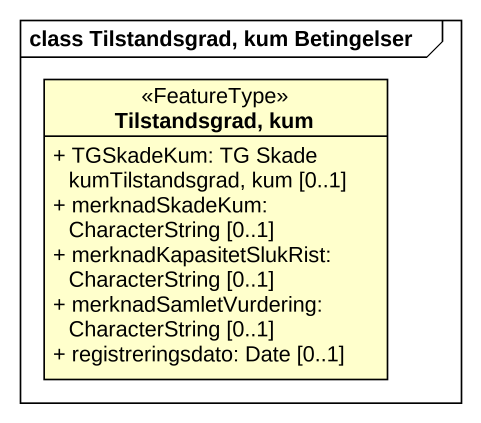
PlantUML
@startuml
mainframe class Tilstandsgrad, kum Betingelser
hide circle
hide empty members
skinparam classAttributeIconSize 0
class "Tilstandsgrad, kum" as Tilstandsgrad_kum <<FeatureType>> {
  + TGSkadeKum: TG Skade kumTilstandsgrad, kum [0..1]
  + merknadSkadeKum: CharacterString [0..1]
  + merknadKapasitetSlukRist: CharacterString [0..1]
  + merknadSamletVurdering: CharacterString [0..1]
  + registreringsdato: Date [0..1]
}
@enduml
